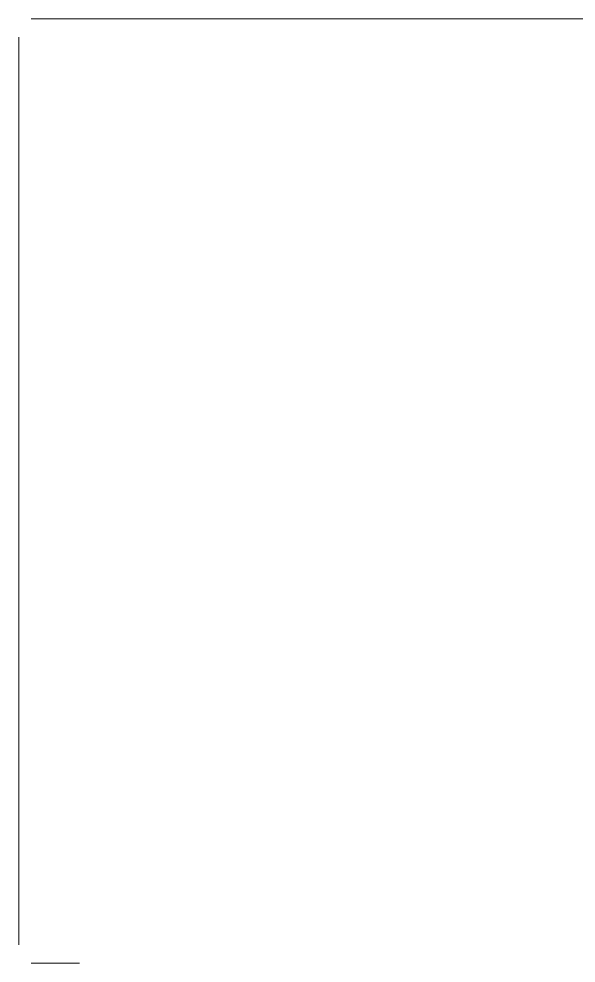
# Model space of a CAD drawing. Header units: millimetres. Extents: x 586.5 to 618.3, y 239.1 to 272.6.
# Drawn here: x 593.002 to 593.462, y 241.72 to 242.5 of the extents above; entities that cross this region are included whole.
import ezdxf

# ---------------------------------------------------------------- set-up
doc = ezdxf.new("R2010")
doc.units = ezdxf.units.MM
doc.header["$LTSCALE"] = 75
doc.layers.add('A Mobiliário LRZ', color=253, linetype='Continuous', lineweight=9)

msp = doc.modelspace()

# ---------------------------------------------------------------- linework, layer by layer
at = {"layer": 'A Mobiliário LRZ'}
for p, q in [((593.01154, 242.5004), (593.01158, 242.5004)), ((593.01158, 242.5004), (593.01167, 242.5004)), ((593.01167, 242.5004), (593.01183, 242.5004)), ((593.01183, 242.5004), (593.01205, 242.5004)), ((593.01205, 242.5004), (593.01234, 242.5004)), ((593.01234, 242.5004), (593.01269, 242.5004)), ((593.01269, 242.5004), (593.0131, 242.5004)), ((593.0131, 242.5004), (593.01357, 242.5004)), ((593.01357, 242.5004), (593.01411, 242.5004)), ((593.01411, 242.5004), (593.0147, 242.5004)), ((593.0147, 242.5004), (593.01535, 242.5004)), ((593.01535, 242.5004), (593.01606, 242.5004)), ((593.01606, 242.5004), (593.01683, 242.5004)), ((593.01683, 242.5004), (593.01765, 242.5004)), ((593.01765, 242.5004), (593.01853, 242.5004)), ((593.01853, 242.5004), (593.01946, 242.5004)), ((593.01946, 242.5004), (593.02044, 242.5004)), ((593.02044, 242.5004), (593.02147, 242.5004)), ((593.02147, 242.5004), (593.02255, 242.5004)), ((593.02255, 242.5004), (593.02368, 242.5004)), ((593.02368, 242.5004), (593.02484, 242.5004)), ((593.02484, 242.5004), (593.02606, 242.5004)), ((593.02606, 242.5004), (593.02731, 242.5004)), ((593.02731, 242.5004), (593.0286, 242.5004)), ((593.0286, 242.5004), (593.02993, 242.5004)), ((593.02993, 242.5004), (593.03129, 242.5004)), ((593.03129, 242.5004), (593.03269, 242.5004)), ((593.03269, 242.5004), (593.03412, 242.5004)), ((593.03412, 242.5004), (593.03557, 242.5004)), ((593.03557, 242.5004), (593.03705, 242.5004)), ((593.03705, 242.5004), (593.03855, 242.5004)), ((593.03855, 242.5004), (593.04007, 242.5004)), ((593.04007, 242.5004), (593.04162, 242.5004)), ((593.04162, 242.5004), (593.04317, 242.5004)), ((593.04317, 242.5004), (593.04474, 242.5004)), ((593.04474, 242.5004), (593.04633, 242.5004)), ((593.04633, 242.5004), (593.04792, 242.5004)), ((593.04792, 242.5004), (593.04951, 242.5004)), ((593.04951, 242.5004), (593.05111, 242.5004)), ((593.05111, 242.5004), (593.05154, 242.5004)), ((593.05154, 242.5004), (593.64654, 242.5004)), ((593.00154, 242.4854), (593.00154, 241.7354)), ((593.01155, 241.7204), (593.01154, 241.7204)), ((593.0116, 241.7204), (593.01155, 241.7204)), ((593.01171, 241.7204), (593.0116, 241.7204)), ((593.01189, 241.7204), (593.01171, 241.7204)), ((593.01213, 241.7204), (593.01189, 241.7204)), ((593.01243, 241.7204), (593.01213, 241.7204)), ((593.01279, 241.7204), (593.01243, 241.7204)), ((593.01322, 241.7204), (593.01279, 241.7204)), ((593.01371, 241.7204), (593.01322, 241.7204)), ((593.01426, 241.7204), (593.01371, 241.7204)), ((593.01487, 241.7204), (593.01426, 241.7204)), ((593.01554, 241.7204), (593.01487, 241.7204)), ((593.01627, 241.7204), (593.01554, 241.7204)), ((593.01705, 241.7204), (593.01627, 241.7204)), ((593.01788, 241.7204), (593.01705, 241.7204)), ((593.01878, 241.7204), (593.01788, 241.7204)), ((593.01972, 241.7204), (593.01878, 241.7204)), ((593.02071, 241.7204), (593.01972, 241.7204)), ((593.02176, 241.7204), (593.02071, 241.7204)), ((593.02285, 241.7204), (593.02176, 241.7204)), ((593.02399, 241.7204), (593.02285, 241.7204)), ((593.02517, 241.7204), (593.02399, 241.7204)), ((593.02639, 241.7204), (593.02517, 241.7204)), ((593.02766, 241.7204), (593.02639, 241.7204)), ((593.02896, 241.7204), (593.02766, 241.7204)), ((593.0303, 241.7204), (593.02896, 241.7204)), ((593.03167, 241.7204), (593.0303, 241.7204)), ((593.03307, 241.7204), (593.03167, 241.7204)), ((593.03451, 241.7204), (593.03307, 241.7204)), ((593.03597, 241.7204), (593.03451, 241.7204)), ((593.03745, 241.7204), (593.03597, 241.7204)), ((593.03896, 241.7204), (593.03745, 241.7204)), ((593.04049, 241.7204), (593.03896, 241.7204)), ((593.04204, 241.7204), (593.04049, 241.7204)), ((593.0436, 241.7204), (593.04204, 241.7204)), ((593.04517, 241.7204), (593.0436, 241.7204)), ((593.04675, 241.7204), (593.04517, 241.7204)), ((593.04835, 241.7204), (593.04675, 241.7204)), ((593.04994, 241.7204), (593.04835, 241.7204)), ((593.05154, 241.7204), (593.04994, 241.7204))]:
    msp.add_line(p, q, dxfattribs=at)

doc.saveas('drawing.dxf')
